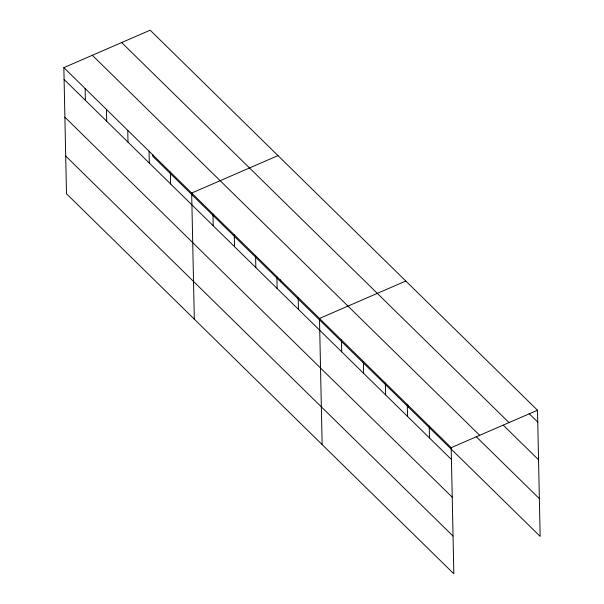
<?xml version="1.0" encoding="UTF-8"?>
<svg xmlns="http://www.w3.org/2000/svg" width="604" height="604" viewBox="0 0 604 604"><rect width="100%" height="100%" fill="white"/><g stroke="black" fill="none" stroke-linecap="round" stroke-linejoin="round"><path stroke-width="0.91" d="M63.85 67.625L451.188 447.662L453.831 573.8L66.493 193.763L63.85 67.625L150.169 30.2L537.507 410.237L540.15 536.375L152.812 156.338L152.774 154.458M277.991 155.613L191.672 193.038L194.314 319.176M405.812 281.026L319.493 318.451L322.136 444.589M451.188 447.662L537.507 410.237M529.112 413.589L537.756 422.075M121.683 42.552L509.021 422.589M503.298 425.208L538.549 459.795M92.337 55.274L479.674 435.31M476.171 436.662L539.364 498.655M64.1 79.464L451.437 459.501M64.885 117.184L452.222 497.22M65.7 156.043L453.038 536.08M429.24 426.122L429.489 437.96M408.417 405.276L408.455 407.164M407.292 404.589L407.534 416.428M385.337 383.057L385.586 394.895M363.389 361.517L363.638 373.355M341.441 339.984L341.69 351.822M298.187 297.546L298.436 309.384M280.596 279.863L280.633 281.751M276.881 276.647L277.13 288.486M255.583 255.741L255.832 267.58M234.276 234.843L234.526 246.681M212.97 213.937L213.22 225.775M170.366 172.132L170.615 183.971M149.06 151.234L149.309 163.072M127.761 130.328L128.01 142.167M106.455 109.43L106.704 121.268M85.149 88.524L85.398 100.362"/></g></svg>
